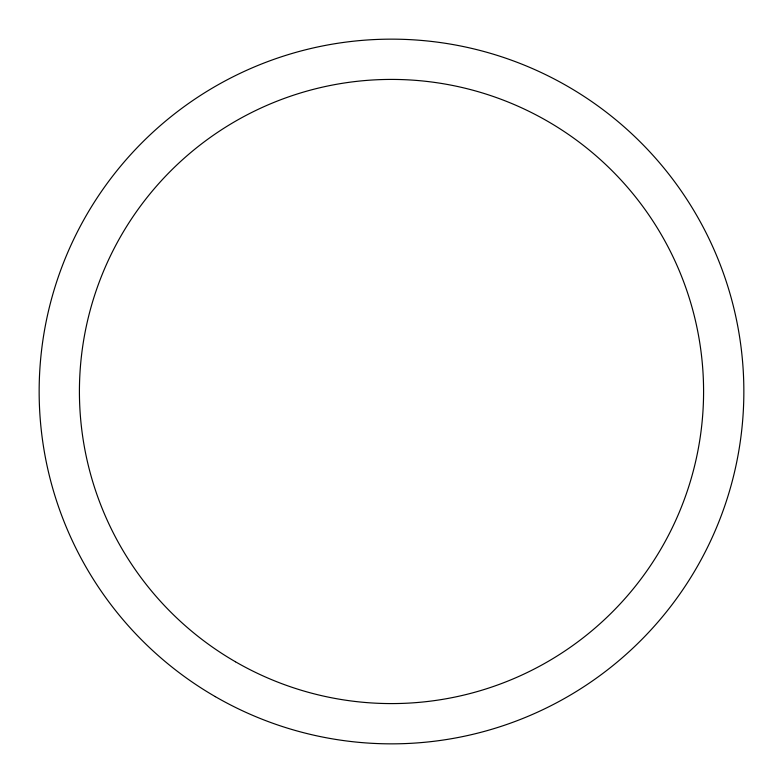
<?xml version="1.0" encoding="UTF-8"?>
<svg xmlns="http://www.w3.org/2000/svg" width="783" height="783" viewBox="0 0 783 783"><rect width="100%" height="100%" fill="white"/><g stroke="black" fill="none" stroke-linecap="round" stroke-linejoin="round"><path stroke-width="1.17" d="M215.325 696.645A352.35 352.35 0 0 0 743.85 391.5A352.35 352.35 0 0 0 215.325 86.355A352.35 352.35 0 0 0 215.325 696.645M235.458 661.772A312.084 312.084 0 0 0 703.584 391.5A312.084 312.084 0 0 0 235.458 121.228A312.084 312.084 0 0 0 235.458 661.772"/></g></svg>
